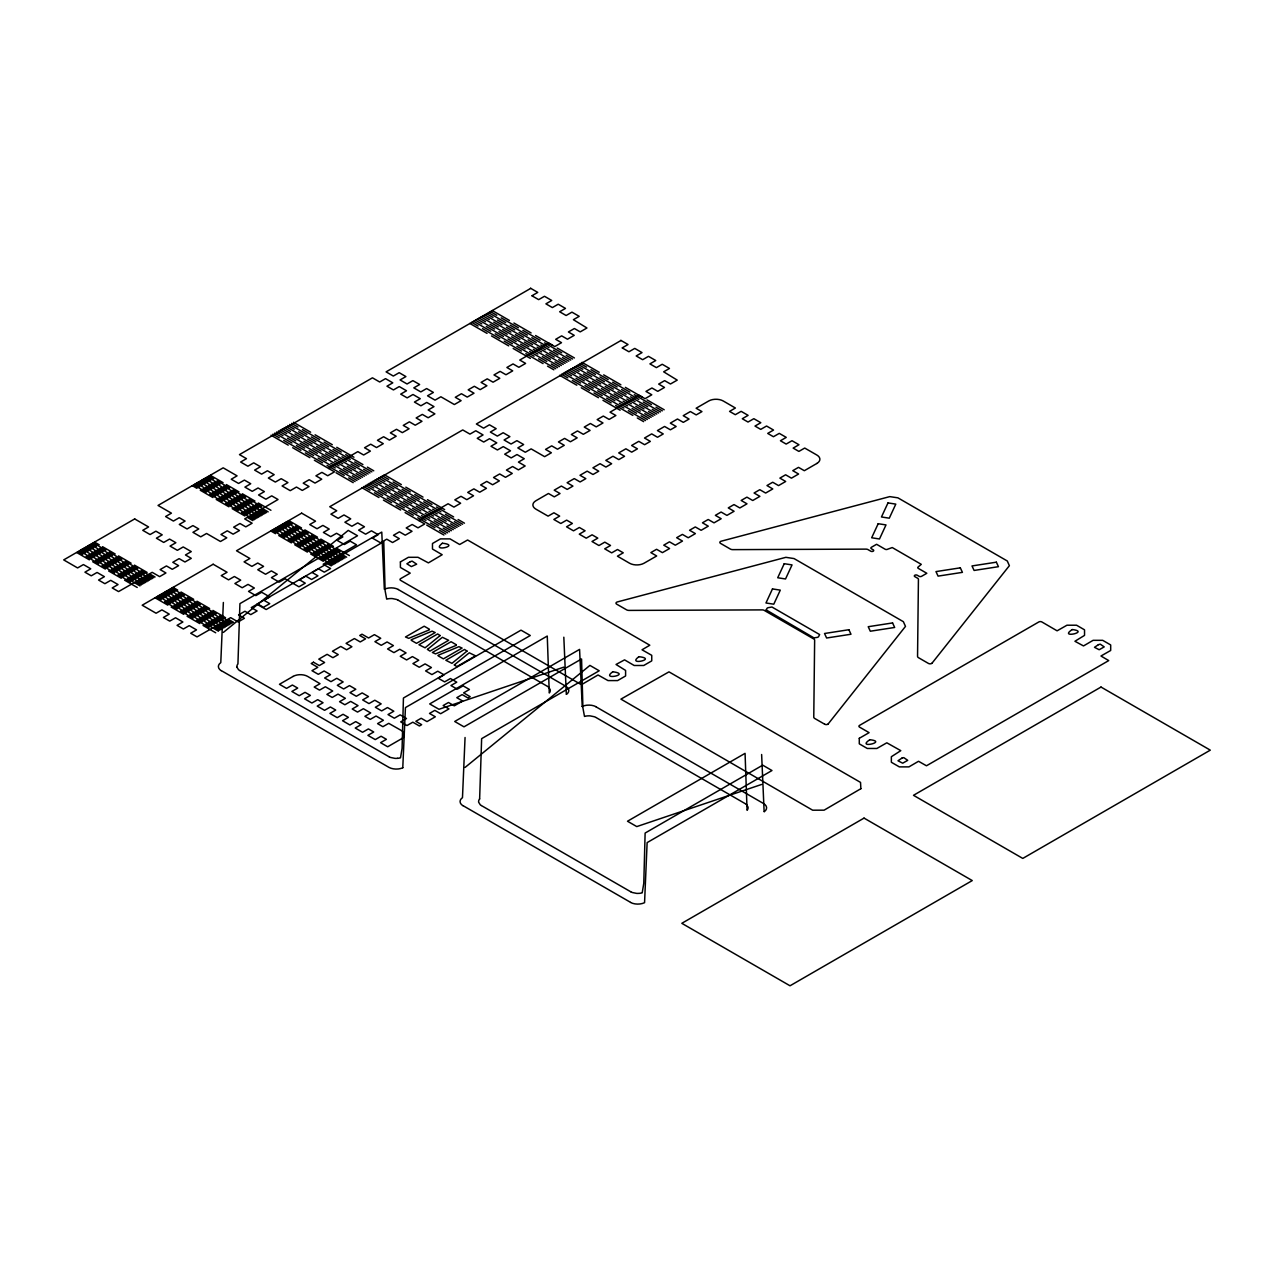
<?xml version="1.0" encoding="UTF-8"?>
<svg xmlns="http://www.w3.org/2000/svg" width="1274" height="1274" viewBox="0 0 1274 1274"><rect width="100%" height="100%" fill="white"/><g stroke="black" fill="none" stroke-linecap="round" stroke-linejoin="round"><path stroke-width="1.5" d="M223.364 602.475L220.784 662.639A10.622 6.131 0 0 0 221.166 670.665M465.058 737.503L462.478 797.651A10.622 6.131 0 0 0 462.86 805.678M828.227 723.871L905.48 626.394L903.362 621.68L794.036 558.569L785.867 557.327L617.126 601.997A2.405 1.385 0 0 0 616.696 604.163L626.521 609.8A3.567 2.054 0 0 0 629.069 610.405L762.218 609.896A2.851 1.64 0 0 1 764.241 610.389L813.799 638.991A2.851 1.64 0 0 1 814.643 640.169L813.768 717.039A3.567 2.054 0 0 0 814.819 718.52L824.612 724.173M932.058 663.133L1009.374 565.688L1007.288 560.99L897.883 497.831L889.762 496.621L720.973 541.259A2.309 1.338 0 0 0 720.527 543.377L730.305 549.03A3.567 2.054 0 0 0 732.853 549.635L866.001 549.126A2.851 1.64 0 0 1 868.024 549.62L870.779 551.196A1.72 0.987 0 0 0 873.2 551.196A1.72 0.987 0 0 0 873.2 549.795L871.384 548.744A1.784 1.035 0 0 1 871.384 547.294L876.592 544.285L885.127 549.221A1.784 1.035 0 0 0 887.644 549.221L892.246 547.549L921.277 564.35L918.283 566.914A1.784 1.035 0 0 0 918.283 568.363L926.819 573.284L921.612 576.294A1.784 1.035 0 0 1 919.095 576.294L917.264 575.243A1.72 0.987 0 0 0 914.843 575.243A1.72 0.987 0 0 0 914.843 576.644L917.599 578.221A2.851 1.64 0 0 1 918.427 579.399L917.551 656.269A3.567 2.054 0 0 0 918.602 657.75L928.396 663.404A2.309 1.338 0 0 0 932.122 663.149M479.629 798.957L481.636 738.649L599.21 670.777L589.926 665.41L465.058 767.442M223.364 632.414L348.232 530.398L357.516 535.749L239.926 603.637L237.935 663.945A9.714 5.606 0 0 0 237.028 665.601L236.932 666.382A8.026 4.634 0 0 0 236.98 667.178M411.231 639.755L432.045 631.156L435.198 632.557L416.518 643.338L411.311 640.344M429.386 629.834L408.715 638.354L405.498 636.984L424.194 626.203L429.449 629.229M438.113 655.282L458.927 646.682L462.08 648.068L443.4 658.865L438.192 655.855M456.267 645.345L435.549 653.896L432.38 652.495L451.076 641.714L456.331 644.755M566.325 694.346L563.825 637.207M764.129 811.649L761.629 754.511M530.748 288.354L386.086 371.865L393.332 376.053L399.176 372.677L405.912 376.578L400.068 379.939L407.059 383.984L412.887 380.623L419.64 384.509L413.811 387.869L420.802 391.914L426.647 388.538L433.383 392.44L427.538 395.8L435.039 400.132L440.868 396.771L454.356 404.543L461.108 400.657L455.28 397.281L461.427 393.73L467.255 397.09L474.008 393.204L468.179 389.844L474.342 386.277L480.171 389.653L486.907 385.751L481.078 382.391L487.241 378.84L493.07 382.2L499.806 378.298L493.978 374.938L500.141 371.387L505.969 374.747L512.705 370.861L506.877 367.485L513.04 363.934L518.868 367.294L525.605 363.409L519.776 360.048L548.951 343.2L554.779 346.56L561.516 342.674L555.687 339.314L561.659 335.858L567.487 339.218L574.24 335.333L568.411 331.973L574.383 328.517L580.211 331.877L586.948 327.991L573.396 319.694L579.208 316.334L571.946 312.146L566.118 315.506L559.652 311.764L565.481 308.404L558.219 304.215L552.39 307.575L545.909 303.849L551.738 300.473L544.476 296.285L538.647 299.645L532.182 295.918M531.927 295.775L537.755 292.399L530.494 288.211M328.644 468.482L357.819 451.633L363.647 454.993L370.384 451.107L364.555 447.747L370.718 444.196L376.531 447.556L383.283 443.671L377.454 440.294L383.617 436.743L389.446 440.103L396.182 436.218L390.354 432.857L396.517 429.29L402.345 432.65L409.081 428.765L403.253 425.405L409.416 421.837L415.244 425.213L421.981 421.312L416.152 417.952L422.315 414.4L428.144 417.761L434.896 413.875L428.16 409.989L433.988 406.629L426.726 402.425L420.898 405.801L414.432 402.058L420.261 398.698L412.999 394.494L407.17 397.87L400.705 394.128L406.517 390.768L399.256 386.563L393.443 389.94L386.962 386.197L392.79 382.837L385.528 378.633L379.7 382.009L372.454 377.821L239.464 454.611L246.487 458.656L240.643 462.032L247.904 466.22L253.717 462.844L260.469 466.73L254.625 470.106L261.616 474.135L267.444 470.775L274.181 474.661L268.352 478.037L275.343 482.066L281.188 478.69L287.94 482.591L282.095 485.967L290.249 490.665L296.46 487.05L302.288 490.426L309.041 486.525L303.212 483.164L309.184 479.709L315.012 483.085L321.749 479.183L315.92 475.823L321.908 472.367L327.721 475.743L334.473 471.842L314.36 460.233M621.011 340.477L476.365 423.987L483.594 428.175L489.439 424.799L496.175 428.685L490.347 432.061L497.338 436.106L503.166 432.73L509.903 436.632L504.074 439.992L511.065 444.021L516.91 440.661L523.646 444.546L517.817 447.922L525.302 452.254L531.131 448.878L544.635 456.665L551.371 452.764L545.543 449.404L551.706 445.852L557.534 449.212L564.271 445.311L558.442 441.951L564.605 438.399L570.433 441.759L577.17 437.874L571.341 434.498L577.504 430.946L583.333 434.307L590.085 430.421L584.256 427.061L590.403 423.494L596.232 426.87L602.984 422.968L597.156 419.608L603.319 416.057L609.131 419.417L615.883 415.515L610.039 412.171L639.214 395.322L645.042 398.682L651.794 394.797L645.966 391.421L651.938 387.981L657.766 391.341L664.502 387.455L658.674 384.079L664.646 380.639L670.474 384L677.227 380.114L663.658 371.817L669.487 368.457L662.225 364.268L656.397 367.629L649.915 363.886L655.744 360.526L648.482 356.338L642.653 359.698L636.188 355.956L642.016 352.595L634.755 348.407L628.926 351.767L622.445 348.025M622.206 347.882L628.034 344.521L620.772 340.333M418.907 520.588L448.098 503.756L453.926 507.116L460.647 503.23L454.818 499.87L460.981 496.303L466.81 499.679L473.546 495.777L467.717 492.417L473.88 488.866L479.709 492.226L486.445 488.324L480.632 484.964L486.779 481.413L492.608 484.773L499.36 480.887L493.532 477.511L499.695 473.96L505.507 477.32L512.259 473.434L506.431 470.074L512.594 466.507L518.422 469.883L525.159 465.981L518.438 462.096L524.267 458.736L517.005 454.547L511.177 457.907L504.695 454.181L510.524 450.805L503.262 446.617L497.433 449.977L490.968 446.25L496.796 442.874L489.534 438.686L483.706 442.046L477.24 438.32L483.053 434.944L475.791 430.755L469.963 434.116L462.733 429.943L329.743 506.718L336.75 510.778L330.906 514.139L338.167 518.343L343.996 514.951L350.732 518.852L344.888 522.213L351.879 526.258L357.707 522.897L364.46 526.783L358.631 530.143L365.622 534.188L371.467 530.812L378.203 534.698L372.358 538.074L380.512 542.788L386.739 539.173L392.567 542.533L399.303 538.647L393.475 535.287L399.447 531.831L405.275 535.191L412.028 531.306L406.199 527.946L412.171 524.49L417.999 527.85L424.736 523.964L405.084 512.61M402.775 767.696L405.435 707.596L530.287 635.503L521.002 630.152L403.428 698.025L402.09 748.284L400.514 757.807A9.714 5.606 0 0 1 397.631 758.333M582.234 706.529L579.574 649.39L454.707 721.482L463.991 726.833L581.565 658.961L582.919 707.946L584.495 716.434A9.714 5.606 0 0 1 587.378 715.908L588.986 715.845A8.026 4.634 0 0 1 590.101 715.877L594.289 716.736A9.014 5.207 0 0 1 595.117 717.071L595.77 717.389M563.825 667.146L438.973 709.284L429.688 703.933L547.263 636.044L549.269 692.976A9.714 5.606 0 0 0 550.177 691.32L550.272 690.397A8.026 4.634 0 0 0 550.225 689.744L548.871 687.45A9.014 5.207 0 0 0 548.154 686.845L547.661 686.511M761.629 784.45L636.777 826.587L627.493 821.236L745.067 753.348L747.074 810.296A9.714 5.606 0 0 0 747.981 808.624L748.077 807.7A8.026 4.634 0 0 0 748.013 807.063L746.58 804.658A9.014 5.207 0 0 0 745.959 804.149L745.529 803.862M397.631 758.317L396.023 758.396A8.026 4.634 0 0 1 394.908 758.364L390.768 757.52A9.014 5.207 0 0 1 389.892 757.17L389.223 756.852M397.982 600.086L397.392 599.799A9.014 5.207 0 0 0 396.485 599.417L392.408 598.589A8.026 4.634 0 0 0 391.182 598.541L389.637 598.605A9.714 5.606 0 0 0 386.691 599.13L385.114 590.642L383.761 541.657L266.186 609.529L256.902 604.179L381.77 532.086L384.334 589.273A10.622 6.131 0 0 1 398.316 589.464M630.917 891.864L631.586 892.182A9.014 5.207 0 0 0 632.414 892.533L636.602 893.377A8.026 4.634 0 0 0 637.717 893.408L639.325 893.345A9.714 5.606 0 0 0 642.207 892.819L643.784 883.296L645.122 833.053L762.712 765.164L771.98 770.531L647.128 842.608L644.564 902.677A10.622 6.131 0 0 1 630.566 902.486M398.221 589.528L565.927 686.336A10.622 6.131 0 0 1 566.516 694.346M596.025 706.831L763.731 803.639A10.622 6.131 0 0 1 764.32 811.649M630.534 902.342L463.099 805.694M492.258 310.522L509.425 320.443M513.916 323.023L531.099 332.944M535.574 335.524L552.757 345.445M557.232 348.041L574.415 357.962M582.027 362.357L599.21 372.279M603.685 374.859L620.868 384.78M625.359 387.36L642.526 397.281M647.017 399.877L664.2 409.782M490.379 311.604L496.733 315.267M501.223 317.847L518.391 327.768M522.881 330.364L540.049 340.269M544.539 342.865L561.723 352.787M566.197 355.366L572.552 359.029M580.164 363.424L586.518 367.103M590.993 369.683L608.176 379.604M612.651 382.184L629.834 392.105M634.309 394.701L651.492 404.606M655.983 407.202L662.321 410.865M488.515 312.671L505.698 322.593M510.173 325.188L527.356 335.094M531.847 337.69L549.014 347.611M553.505 350.191L570.688 360.112M578.3 364.507L595.484 374.429M599.958 377.008L617.142 386.93M621.616 389.526L638.8 399.431M643.274 402.027L660.458 411.948M486.652 313.754L493.006 317.417M497.481 320.013L514.664 329.918M519.139 332.514L536.322 342.435M540.797 345.015L557.98 354.936M562.471 357.532L568.809 361.195M576.437 365.59L582.775 369.253M587.266 371.833L604.433 381.754M608.924 384.35L626.107 394.271M630.582 396.851L647.765 406.772M652.24 409.352L658.594 413.015M484.789 314.837L501.972 324.743M506.447 327.338L523.63 337.26M528.105 339.839L545.288 349.761M549.763 352.357L566.946 362.262M574.558 366.657L591.741 376.578M596.216 379.174L613.399 389.096M617.89 391.675L635.057 401.597M639.548 404.177L656.731 414.098M482.91 315.904L489.264 319.583M493.755 322.163L510.922 332.084M515.413 334.664L532.596 344.585M537.071 347.181L554.254 357.086M558.729 359.682L565.083 363.345M572.695 367.74L579.049 371.403M583.524 373.999L600.707 383.92M605.182 386.5L622.365 396.421M626.84 399.001L644.023 408.922M648.514 411.518L654.852 415.181M481.046 316.987L498.23 326.908M502.704 329.488L519.888 339.41M524.378 342.005L541.546 351.911M546.036 354.506L563.219 364.428M570.832 368.823L588.015 378.744M592.49 381.324L609.673 391.245M614.148 393.825L631.331 403.747M635.806 406.342L652.989 416.264M479.183 318.07L485.537 321.733M490.012 324.313L507.195 334.234M511.67 336.83L528.853 346.735M533.328 349.331L550.511 359.252M555.002 361.832L561.34 365.495M568.968 369.906L575.307 373.569M579.797 376.149L596.965 386.07M601.455 388.65L618.638 398.571M623.113 401.167L640.296 411.088M644.771 413.668L651.125 417.331M477.32 319.137L494.503 329.058M498.978 331.654L516.161 341.575M520.636 344.155L537.819 354.076M542.294 356.656L559.477 366.578M567.089 370.973L584.272 380.894M588.747 383.49L605.93 393.395M610.421 395.991L627.588 405.912M632.079 408.492L649.262 418.413M475.441 320.22L481.795 323.883M486.286 326.478L503.453 336.4M507.944 338.98L525.127 348.901M529.602 351.481L546.785 361.402M551.26 363.998L557.614 367.66M565.226 372.056L571.58 375.719M576.055 378.314L593.238 388.22M597.713 390.815L614.896 400.737M619.371 403.317L636.554 413.238M641.045 415.818L647.383 419.496M473.578 321.303L490.761 331.224M495.236 333.804L512.419 343.725M516.91 346.305L534.077 356.226M538.568 358.822L555.751 368.743M563.363 373.139L580.546 383.044M585.021 385.64L602.204 395.561M606.679 398.141L623.862 408.062M628.337 410.658L645.52 420.563M471.714 322.37L478.068 326.048M482.543 328.628L499.727 338.55M504.201 341.129L521.385 351.051M525.859 353.646L543.043 363.568M547.533 366.148L553.872 369.81M561.5 374.206L567.838 377.868M572.329 380.464L589.496 390.385M593.987 392.965L611.17 402.887M615.645 405.482L632.828 415.388M637.303 417.983L643.657 421.646M469.851 323.453L487.034 333.374M491.509 335.954L508.692 345.875M513.167 348.471L530.35 358.392M559.62 375.289L576.803 385.21M581.278 387.79L598.462 397.711M602.952 400.307L620.12 410.212M293.45 422.283L310.633 432.204M315.108 434.784L332.291 444.706M336.766 447.301L353.949 457.223M384.175 474.661L401.342 484.582M405.833 487.178L423.016 497.083M427.491 499.679L444.674 509.6M291.587 423.366L297.925 427.029M302.416 429.609L319.583 439.53M324.074 442.126L341.257 452.047M345.732 454.627L362.915 464.548M367.39 467.128L373.744 470.807M382.296 475.743L388.65 479.406M393.125 482.002L410.308 491.907M414.798 494.503L431.966 504.424M436.456 507.004L453.64 516.926M458.114 519.505L464.469 523.184M289.708 424.449L306.891 434.354M311.366 436.95L328.549 446.871M333.04 449.451L350.207 459.373M354.698 461.952L371.881 471.874M380.432 476.826L397.615 486.732M402.09 489.327L419.273 499.249M423.764 501.829L440.931 511.75M445.422 514.33L462.589 524.251M287.844 425.516L294.198 429.179M298.673 431.775L315.856 441.696M320.331 444.276L337.514 454.197M341.989 456.777L359.172 466.698M363.663 469.294L370.001 472.957M378.569 477.893L384.923 481.556M389.398 484.152L406.581 494.073M411.056 496.653L428.239 506.574M432.714 509.17L449.897 519.075M454.388 521.671L460.726 525.334M285.981 426.599L303.164 436.52M307.639 439.1L324.822 449.021M329.297 451.617L346.48 461.522M350.955 464.118L368.138 474.039M376.706 478.976L393.873 488.898M398.364 491.477L415.547 501.399M420.022 503.994L437.205 513.9M441.68 516.496L458.863 526.417M284.118 427.682L290.456 431.345M294.947 433.924L312.114 443.846M316.605 446.441L333.788 456.347M338.263 458.943L355.446 468.864M359.921 471.444L366.275 475.106M374.827 480.059L381.181 483.722M385.656 486.302L402.839 496.223M407.33 498.819L424.497 508.724M428.988 511.32L446.171 521.241M450.646 523.821L457 527.484M282.239 428.749L299.422 438.67M303.897 441.266L321.08 451.171M325.571 453.767L342.738 463.688M347.229 466.268L364.412 476.189M372.964 481.126L390.147 491.047M394.622 493.643L411.805 503.548M416.295 506.144L433.463 516.066M437.953 518.645L455.121 528.567M280.376 429.832L286.73 433.494M291.205 436.09L308.388 445.996M312.863 448.591L330.046 458.513M334.521 461.092L351.704 471.014M356.194 473.609L362.533 477.272M371.1 482.209L377.454 485.872M381.929 488.468L399.112 498.389M403.587 500.969L420.77 510.89M425.245 513.47L442.428 523.391M446.919 525.987L453.257 529.65M278.512 430.915L295.695 440.836M300.17 443.416L317.353 453.337M321.828 455.917L339.011 465.838M343.486 468.434L360.669 478.339M369.237 483.292L386.404 493.213M390.895 495.793L408.078 505.714M412.553 508.294L429.736 518.215M434.211 520.811L451.394 530.717M276.649 431.982L282.987 435.66M287.478 438.24L304.645 448.161M309.136 450.741L326.319 460.662M330.794 463.258L347.977 473.164M352.452 475.759L358.806 479.422M367.358 484.359L373.712 488.038M378.187 490.617L395.37 500.539M399.861 503.119L417.028 513.04M421.519 515.636L438.702 525.541M443.177 528.137L449.531 531.799M274.77 433.064L291.953 442.986M296.428 445.566L313.611 455.487M318.102 458.083L335.269 467.988M339.76 470.584L356.943 480.505M365.495 485.442L382.678 495.363M387.153 497.943L404.336 507.864M408.827 510.46L425.994 520.381M430.485 522.961L447.652 532.882M272.907 434.147L279.261 437.81M283.736 440.39L300.919 450.311M305.394 452.907L322.577 462.828M327.052 465.408L344.235 475.329M348.726 477.909L355.064 481.572M363.631 486.525L369.986 490.187M374.46 492.767L391.644 502.689M396.118 505.284L413.302 515.206M417.776 517.785L434.96 527.707M439.45 530.287L445.789 533.965M271.043 435.214L288.227 445.136M292.702 447.731L309.885 457.653M336.017 472.734L353.201 482.655M361.768 487.608L378.935 497.513M383.426 500.109L400.609 510.03M426.742 525.111L443.925 535.032M210.433 475.361L223.077 482.655M226.374 484.566L239.018 491.875M242.331 493.771L254.975 501.08M258.272 502.991L270.932 510.285M288.911 520.668L301.556 527.977M304.852 529.873L317.513 537.182M320.809 539.077L333.454 546.387M336.75 548.298L349.41 555.591M209.047 476.158L213.729 478.849M217.026 480.76L229.67 488.053M232.983 489.964L245.627 497.274M248.924 499.169L261.584 506.479M287.526 521.464L292.208 524.155M295.504 526.066L308.149 533.376M311.461 535.271L324.106 542.581M327.402 544.476L340.062 551.785M207.439 476.922L220.083 484.231M223.619 486.158L236.279 493.452M239.337 495.347L251.981 502.641M255.533 504.568L268.177 511.877M285.917 522.244L298.562 529.538M302.113 531.465L314.758 538.775M317.815 540.654L330.46 547.963M334.011 549.874L346.655 557.184M206.054 477.718L210.736 480.425M214.032 482.32L226.676 489.63M229.989 491.541L242.633 498.835M245.93 500.746L258.59 508.039M261.887 509.95L266.553 512.658M284.532 523.025L289.214 525.732M292.51 527.627L305.155 534.937M308.467 536.848L321.112 544.141M324.408 546.052L337.069 553.362M340.365 555.257L345.031 557.964M204.684 478.514L217.328 485.824M220.641 487.719L233.285 495.029M236.582 496.94L249.242 504.233M252.539 506.144L265.183 513.438M283.162 523.821L295.807 531.131M299.119 533.026L311.764 540.335M315.06 542.246L327.721 549.54M331.017 551.451L343.662 558.76M203.314 479.311L207.981 482.002M211.277 483.913L223.937 491.223M227.234 493.118L239.878 500.427M243.191 502.338L255.835 509.632M259.132 511.543L263.814 514.234M281.793 524.617L286.459 527.325M289.755 529.22L302.416 536.529M305.712 538.424L318.357 545.734M321.669 547.645L334.314 554.938M337.61 556.849L342.292 559.541M201.929 480.107L214.589 487.401M217.886 489.312L230.53 496.621M233.827 498.516L246.487 505.826M249.784 507.737L262.428 515.03M280.407 525.414L293.068 532.723M296.364 534.618L309.009 541.928M312.321 543.823L324.966 551.132M328.262 553.043L340.906 560.337M200.559 480.903L205.241 483.594M208.538 485.505L221.182 492.799M224.479 494.71L237.139 502.02M240.436 503.915L253.08 511.224M256.392 513.135L261.059 515.827M279.038 526.21L283.72 528.901M287.016 530.812L299.661 538.106M302.957 540.017L315.618 547.326M318.914 549.221L331.558 556.531M334.871 558.442L339.537 561.133M199.19 481.683L211.834 488.993M215.131 490.904L227.791 498.198M231.088 500.109L243.732 507.418M247.029 509.313L259.689 516.623M277.668 527.006L290.313 534.3M293.609 536.211L306.27 543.504M309.566 545.415L322.211 552.725M325.507 554.62L338.167 561.93M197.804 482.48L202.486 485.187M205.783 487.082L218.427 494.392M221.74 496.303L234.384 503.596M237.681 505.507L250.341 512.817M253.637 514.712L258.303 517.419M276.283 527.786L280.965 530.494M284.261 532.405L296.906 539.698M300.218 541.609L312.863 548.903M316.159 550.814L328.819 558.123M332.116 560.019L336.782 562.726M196.435 483.276L209.079 490.586M212.392 492.481L225.036 499.79M228.333 501.701L240.993 508.995M244.29 510.906L256.934 518.215M274.913 528.583L287.558 535.892M290.87 537.803L303.515 545.097M306.811 547.008L319.471 554.301M322.768 556.212L335.412 563.522M398.252 600.229L547.358 686.304M195.065 484.072L199.731 486.764M203.028 488.675L215.688 495.984M218.985 497.879L231.629 505.189M234.942 507.1L247.586 514.393M250.882 516.304L255.564 518.996M273.544 529.379L278.21 532.086M281.506 533.981L294.167 541.291M297.463 543.202L310.108 550.495M313.42 552.406L326.064 559.7M329.361 561.611L334.043 564.318M193.68 484.868L206.34 492.162M209.637 494.073L222.281 501.383M225.578 503.278L238.238 510.587M241.534 512.498L254.179 519.792M272.158 530.175L284.819 537.485M288.115 539.38L300.76 546.689M304.056 548.584L316.716 555.894M320.013 557.805L332.657 565.099M596.057 717.533L745.147 803.623M192.31 485.665L196.976 488.356M200.289 490.267L212.933 497.561M216.23 499.472L228.89 506.781M232.187 508.676L244.831 515.986M248.143 517.897L252.809 520.588M270.789 530.971L275.471 533.663M278.767 535.574L291.412 542.883M294.708 544.778L307.368 552.088M310.665 553.983L323.309 561.293M326.622 563.204L331.288 565.895M94.563 542.087L99.245 544.794M102.541 546.689L115.201 553.999M118.498 555.894L131.142 563.204M134.439 565.115L147.099 572.408M150.396 574.319L155.078 577.011M173.057 587.394L177.723 590.101M181.019 591.996L193.68 599.306M196.976 601.217L209.621 608.51M212.933 610.421L225.578 617.731M228.874 619.626L233.556 622.333M93.193 542.883L105.853 550.193M109.15 552.088L121.794 559.397M125.091 561.293L137.751 568.602M141.048 570.513L153.692 577.807M171.672 588.19L184.332 595.499M187.628 597.395L200.273 604.704M203.569 606.615L216.23 613.909M219.526 615.82L232.171 623.113M91.824 543.679L96.49 546.371M99.802 548.282L112.446 555.575M115.743 557.486L128.403 564.796M131.7 566.691L144.344 574.001M147.641 575.912L152.323 578.603M170.302 588.986L174.968 591.677M178.28 593.588L190.925 600.898M194.221 602.793L206.882 610.103M210.178 612.014L222.823 619.307M226.119 621.218L230.801 623.91M90.438 544.476L103.098 551.769M106.395 553.68L119.039 560.974M122.352 562.885L134.996 570.195M138.293 572.09L150.953 579.399M168.932 589.782L181.577 597.076M184.873 598.987L197.518 606.297M200.83 608.192L213.475 615.501M216.771 617.412L229.431 624.706M89.069 545.256L93.75 547.963M97.047 549.874L109.691 557.168M113.004 559.079L125.648 566.373M128.945 568.284L141.605 575.593M144.902 577.488L149.568 580.196M167.547 590.579L172.229 593.27M175.525 595.181L188.17 602.475M191.482 604.386L204.127 611.695M207.423 613.59L220.083 620.9M223.38 622.811L228.046 625.502M87.699 546.052L100.343 553.362M103.64 555.273L116.3 562.567M119.597 564.478L132.241 571.771M135.554 573.682L148.198 580.992M166.177 591.359L178.822 598.669M182.118 600.58L194.779 607.873M198.075 609.784L210.72 617.094M214.032 618.989L226.676 626.298M86.314 546.849L90.995 549.556M94.292 551.451L106.952 558.76M110.249 560.671L122.893 567.965M126.19 569.876L138.85 577.17M142.147 579.081L146.829 581.788M164.808 592.155L169.474 594.862M172.77 596.758L185.431 604.067M188.727 605.978L201.372 613.272M204.668 615.183L217.328 622.492M220.625 624.387L225.307 627.095M84.944 547.645L97.604 554.954M100.901 556.849L113.545 564.159M116.842 566.054L129.502 573.364M132.799 575.275L145.443 582.568M163.422 592.951L176.083 600.261M179.379 602.156L192.024 609.466M195.32 611.377L207.981 618.67M211.277 620.581L223.921 627.891M83.574 548.441L88.24 551.132M91.553 553.043L104.197 560.353M107.494 562.248L120.154 569.558M123.451 571.453L136.095 578.762M139.392 580.673L144.073 583.365M162.053 593.748L166.719 596.439M170.031 598.35L182.676 605.66M185.972 607.555L198.633 614.864M201.929 616.775L214.573 624.069M217.87 625.98L222.552 628.671M82.189 549.237L94.849 556.531M98.146 558.442L110.79 565.752M114.103 567.647L126.747 574.956M130.044 576.851L142.704 584.161M160.683 594.544L173.328 601.838M176.624 603.749L189.269 611.058M192.581 612.953L205.225 620.263M208.522 622.174L221.182 629.467M80.819 550.034L85.501 552.725M88.798 554.636L101.442 561.93M104.755 563.841L117.399 571.15M120.696 573.045L133.34 580.355M136.652 582.25L141.318 584.957M159.298 595.34L163.98 598.032M167.276 599.943L179.921 607.236M183.233 609.147L195.877 616.457M199.174 618.352L211.834 625.661M215.131 627.572L219.797 630.264M79.45 550.814L92.094 558.123M111.348 569.239L123.992 576.549M157.928 596.136L170.573 603.43M189.826 614.546L202.47 621.855M95.423 560.162L108.083 567.471M127.336 578.587L139.981 585.897M173.901 605.484L186.561 612.778M205.815 623.894L218.459 631.203M78.096 551.753L82.778 554.445M86.075 556.356L98.735 563.665M102.031 565.56L114.676 572.87M117.972 574.781L130.633 582.075M156.575 597.06L161.257 599.767M164.553 601.662L177.213 608.972M180.51 610.883L193.154 618.177M196.451 620.088L209.111 627.381M76.727 552.55L89.371 559.843M92.684 561.754L105.328 569.064M108.624 570.959L121.285 578.269M124.581 580.18L137.226 587.473M155.205 597.856L167.865 605.166M171.162 607.061L183.806 614.371M187.103 616.282L199.763 623.575M203.06 625.486L215.704 632.78M481.54 805.646L630.646 891.72M239.846 670.618L388.952 756.708M221.405 670.681L388.984 767.394A10.622 6.131 0 0 0 402.855 767.76M481.301 805.486L480.744 805.104A9.014 5.207 0 0 1 480.155 804.627L478.706 802.302A8.026 4.634 0 0 1 478.61 801.553L478.737 800.629A9.714 5.606 0 0 1 479.645 798.973M239.592 670.458L239.098 670.124A9.014 5.207 0 0 1 238.461 669.598L236.996 667.258M828.307 723.903A2.245 1.29 0 0 1 824.628 724.158M582.138 706.465A10.622 6.131 0 0 1 596.121 706.767M400.402 561.914L400.402 567.456L410.228 573.125L400.657 578.635A2.134 1.226 0 0 0 400.657 580.387L579.877 683.851A2.134 1.226 0 0 0 582.903 683.851L598.032 674.981L608.017 680.587L617.603 680.587L625.598 675.968L625.598 670.427L616.027 664.471L624.563 659.868L634.165 665.49L643.752 665.49L651.747 660.872L651.747 655.33L642.032 649.788L649.804 645.217L467.606 540.001L459.659 544.508L450.056 538.886L440.47 538.886L432.475 543.504L432.475 549.046L442.189 554.731L428.398 562.885L417.983 557.295L408.397 557.295L400.402 561.914M859.281 738.315L859.281 743.841L867.276 748.459L876.862 748.475L886.815 742.806L900.798 750.657L891.354 756.724L891.354 762.266L899.333 766.884L908.935 766.884L918.538 761.279L926.469 765.785L1108.73 660.585L1100.959 656.014L1110.689 650.473L1110.689 644.947L1102.695 640.328L1093.108 640.328L1083.505 645.934L1074.922 641.268L1084.54 635.376L1084.54 629.834L1076.562 625.216L1066.959 625.216L1057.101 630.821L1041.861 621.951A2.134 1.226 0 0 0 1038.836 621.951L859.552 725.384A2.134 1.226 0 0 0 859.552 727.12L869.107 732.646L859.281 738.315M766.215 609.928L813.911 637.86L817.335 637.382A4.236 2.452 0 0 0 818.481 636.809L819.644 634.563L771.933 607.013L767.983 607.714A4.188 2.421 0 0 0 766.98 608.367L766.215 609.928M410.308 561.691L406.868 563.793L411.359 566.596L416.694 564.175L412.123 561.117L410.324 561.659M442.397 543.281C429.704 552.661 461.889 545.415 442.412 543.218M612.714 671.828C599.958 680.921 632.191 674.249 612.73 671.764M638.879 656.731C626.155 666.079 658.435 658.913 638.895 656.683M869.776 739.748C855.634 749.16 888.472 741.723 869.776 739.716M901.865 758.157L897.979 760.769L902.693 763.19L907.725 760.339L903.776 757.616L901.865 758.157M1072.182 629.611C1058.009 638.879 1090.831 631.793 1072.198 629.531M1098.347 644.724L1094.477 647.319L1099.175 649.74L1104.224 646.889L1100.258 644.166L1098.363 644.676M860.858 788.702L824.103 810.168L812.653 810.2L620.916 699.123L668.993 671.86L860.539 782.411L860.858 788.702M427.459 649.422L429.959 651.094L448.639 640.312L442.397 637.287L427.475 649.39M440.119 635.583L425.07 647.813L418.939 644.74L437.635 633.958L440.119 635.551M454.34 664.948L456.84 666.62L475.521 655.839L469.278 652.798L454.356 664.901M467.001 651.11L451.952 663.34L445.82 660.266L464.516 649.469L467.001 651.062M772.474 588.922L765.961 602.984L773.78 604.194L780.293 590.133L772.474 588.922M784.227 563.697L777.713 577.759L785.532 578.969L792.046 564.908L784.227 563.697M878.184 523.71L871.671 537.771L879.49 538.982L886.003 524.92L878.184 523.71M887.994 502.912L881.465 516.973L889.284 518.184L895.797 504.122L887.994 502.912M257.348 511.591L244.688 518.916L252.125 523.216L245.802 526.863L239.974 523.503L233.636 527.165L239.464 530.525L233.126 534.172L227.298 530.812L220.959 534.475L226.788 537.835L220.466 541.498L206.563 533.472L200.735 536.832L192.931 532.325L198.76 528.965L192.915 525.589L187.087 528.949L179.284 524.442L185.096 521.082L179.252 517.706L173.423 521.066L165.588 516.543L171.417 513.167L158.024 505.444L223.173 467.829L237.075 475.855L231.247 479.231L238.572 483.451L244.401 480.091L250.739 483.738L244.911 487.114L252.236 491.334L258.065 487.974L264.387 491.621L258.558 494.981L265.884 499.217L271.712 495.857L278.035 499.504L257.348 511.591M816.873 463.449L804.34 470.711L798.511 467.351L792.778 470.663L798.607 474.024L791.441 478.164L785.612 474.788L779.879 478.116L785.692 481.476L778.541 485.601L772.713 482.241L766.964 485.553L772.792 488.929L765.642 493.054L759.814 489.694L754.065 493.006L759.893 496.366L752.743 500.507L746.914 497.147L741.165 500.459L746.994 503.819L739.828 507.96L733.999 504.584L728.266 507.912L734.095 511.272L726.928 515.397L721.1 512.037L715.367 515.349L721.18 518.725L714.029 522.85L708.201 519.489L702.452 522.802L708.28 526.162L701.13 530.303L695.301 526.942L689.553 530.255L695.381 533.615L688.231 537.755L682.402 534.395L676.653 537.708L682.482 541.068L675.316 545.208L669.487 541.832L663.754 545.161L669.583 548.521L662.416 552.645L656.588 549.285L650.855 552.597L656.683 555.974L644.087 563.204A10.303 5.94 0 0 1 629.515 563.204L617.428 556.181L623.257 552.82L617.508 549.492L611.679 552.868L604.704 548.839L610.533 545.479L604.784 542.151L598.955 545.527L591.996 541.498L597.809 538.138L592.076 534.809L586.247 538.185L579.272 534.156L585.1 530.796L579.351 527.468L573.523 530.844L566.548 526.815L572.376 523.439L566.643 520.126L560.815 523.487L553.84 519.473L559.668 516.097L553.919 512.785L548.091 516.145L535.908 509.154A10.303 5.94 0 0 1 535.908 500.746L548.457 493.484L554.286 496.86L560.034 493.532L554.206 490.172L561.372 486.047L567.201 489.407L572.934 486.095L567.105 482.719L574.271 478.594L580.1 481.954L585.833 478.642L580.004 475.282L587.171 471.141L592.999 474.501L598.748 471.189L592.92 467.829L600.07 463.688L605.898 467.064L611.647 463.736L605.819 460.376L612.969 456.251L618.798 459.611L624.547 456.299L618.718 452.923L625.884 448.798L631.697 452.159L637.446 448.846L631.617 445.486L638.784 441.345L644.612 444.706L650.345 441.393L644.517 438.033L651.683 433.893L657.511 437.269L663.244 433.94L657.432 430.58L664.582 426.456L670.411 429.816L676.16 426.503L670.331 423.127L677.481 419.003L683.31 422.363L689.059 419.05L683.23 415.69L690.381 411.55L696.209 414.91L701.958 411.598L696.13 408.237L708.694 400.992A10.303 5.94 0 0 1 723.25 400.992L735.385 408.014L729.556 411.391L735.305 414.703L741.134 411.343L748.109 415.356L742.28 418.732L748.013 422.044L753.842 418.684L760.817 422.713L754.988 426.073L760.737 429.386L766.566 426.026L773.541 430.055L767.712 433.415L773.445 436.727L779.274 433.367L786.249 437.396L780.421 440.756L786.169 444.069L791.998 440.708L798.973 444.737L793.145 448.098L798.894 451.41L804.706 448.05L816.873 455.041A10.303 5.94 0 0 1 816.873 463.449M134.678 518.932L63.7 559.907L77.603 567.933L83.431 564.573L90.757 568.809L84.928 572.169L91.25 575.816L97.079 572.456L104.404 576.676L98.576 580.052L104.898 583.699L110.727 580.339L118.052 584.559L112.223 587.935L118.562 591.582L152.179 572.329L159.616 576.628L165.939 572.966L160.11 569.605L166.448 565.943L172.277 569.303L178.615 565.656L172.786 562.296L179.124 558.633L184.953 561.993L191.275 558.346L185.447 554.97L191.275 551.61L183.201 546.944L177.373 550.32L170.047 546.084L175.876 542.724L169.553 539.077L163.725 542.437L156.399 538.201L162.228 534.841L155.906 531.194L150.077 534.554L142.752 530.318L148.58 526.958L134.678 518.932M213.156 564.239L142.178 605.214L156.081 613.24L161.909 609.88L169.235 614.116L163.406 617.476L169.729 621.123L175.557 617.763L182.883 621.999L177.054 625.359L183.376 629.006L189.205 625.645L196.53 629.882L190.702 633.242L197.04 636.889L230.658 617.635L238.095 621.935L244.417 618.288L238.588 614.912L244.927 611.249L250.755 614.625L257.093 610.963L251.265 607.602L257.603 603.94L263.431 607.3L269.754 603.653L263.925 600.293L269.754 596.917L261.68 592.267L255.851 595.627L248.526 591.391L254.354 588.031L248.032 584.384L242.203 587.744L234.878 583.508L240.706 580.148L234.384 576.501L228.556 579.861L221.23 575.625L227.059 572.265L213.156 564.239M301.651 513.151L236.502 550.766L249.895 558.49L244.067 561.85L251.902 566.373L257.73 563.012L263.591 566.389L257.762 569.749L265.565 574.256L271.394 570.895L277.238 574.271L271.41 577.632L279.213 582.138L285.042 578.778L298.944 586.804L305.266 583.158L299.438 579.781L305.776 576.119L311.604 579.495L317.943 575.832L312.114 572.472L318.452 568.809L324.281 572.169L330.603 568.523L323.166 564.223L356.513 544.81L350.191 541.163L344.362 544.524L337.037 540.303L342.865 536.927L336.543 533.28L330.714 536.641L323.389 532.421L329.218 529.06L322.879 525.398L317.051 528.758L309.725 524.538L315.554 521.177L301.651 513.151M313.452 662.209L311.206 663.515L317.799 667.321L311.971 670.681L318.309 674.328L324.137 670.968L330.476 674.631L324.647 677.991L330.969 681.654L336.798 678.278L343.152 681.94L337.323 685.316L343.646 688.963L349.474 685.603L355.812 689.266L349.984 692.626L356.322 696.273L362.15 692.913L368.489 696.575L362.66 699.936L368.982 703.598L374.811 700.222L381.165 703.885L375.336 707.261L381.659 710.908L387.487 707.548L393.825 711.211L387.997 714.571L394.335 718.217L400.163 714.857L406.502 718.52L400.673 721.88L406.995 725.543L412.824 722.183L419.417 725.989L421.662 724.683L415.85 721.323L421.168 718.249L426.997 721.61L435.326 716.8L429.497 713.44L434.816 710.366L440.645 713.727L448.974 708.917L443.145 705.557L448.48 702.484L454.292 705.844L462.621 701.034L456.793 697.674L462.128 694.601L467.956 697.961L470.202 696.671L463.609 692.865L469.437 689.489L463.099 685.842L457.27 689.202L450.932 685.539L456.761 682.179L450.439 678.532L444.61 681.893L438.256 678.23L444.085 674.87L437.762 671.207L431.934 674.583L425.596 670.92L431.424 667.544L425.086 663.897L419.257 667.258L412.919 663.595L418.748 660.235L412.426 656.588L406.597 659.948L400.243 656.285L406.072 652.925L399.749 649.262L393.921 652.622L387.583 648.96L393.411 645.599L387.073 641.953L381.245 645.313L374.906 641.65L380.735 638.29L374.413 634.643L368.584 638.003L361.991 634.197L359.746 635.487L365.558 638.847L360.239 641.937L354.411 638.561L346.082 643.37L351.911 646.73L346.592 649.804L340.763 646.444L332.434 651.253L338.263 654.613L332.928 657.687L327.115 654.326L318.787 659.136L324.615 662.496L319.28 665.569L313.452 662.209M293.1 676.414L279.452 684.297L286.554 688.39L292.383 685.03L297.702 688.103L291.873 691.463L299.231 695.7L305.043 692.339L310.378 695.413L304.55 698.789L311.891 703.025L317.72 699.665L323.055 702.738L317.226 706.099L324.567 710.335L330.396 706.974L335.715 710.048L329.886 713.408L337.244 717.66L343.056 714.284L348.391 717.358L342.563 720.734L349.904 724.97L355.733 721.61L361.068 724.683L355.239 728.043L362.58 732.279L368.409 728.919L373.728 731.993L367.899 735.353L375.257 739.605L381.069 736.229L386.404 739.318L380.576 742.678L387.678 746.771L401.31 738.888A10.303 5.94 0 0 0 401.31 730.48L388.713 723.345L382.885 726.706L377.566 723.632L383.394 720.272L376.037 716.036L370.224 719.396L364.89 716.322L370.718 712.962L363.377 708.71L357.548 712.086L352.213 708.997L358.042 705.637L350.7 701.401L344.872 704.761L339.553 701.687L345.381 698.327L338.024 694.091L332.211 697.451L326.877 694.378L332.705 691.002L325.364 686.766L319.535 690.126L314.2 687.052L320.029 683.692L307.671 676.414A10.303 5.94 0 0 0 293.1 676.414M864.043 818.099L681.813 923.316L790.023 985.789L972.253 880.573L864.043 818.099M1101.007 687.052L913.49 795.31L1022.783 858.421L1210.3 750.147L1101.007 687.052M996.364 562.184L971.998 565.943L974.1 570.449L998.45 566.691L996.364 562.184M960.325 567.838L935.976 571.596L938.078 576.119L962.427 572.36L960.325 567.838M848.882 629.722L824.533 633.497L826.619 638.003L850.984 634.245L848.882 629.722M892.564 622.938L868.215 626.712L870.317 631.219L894.666 627.461L892.564 622.938"/></g></svg>
